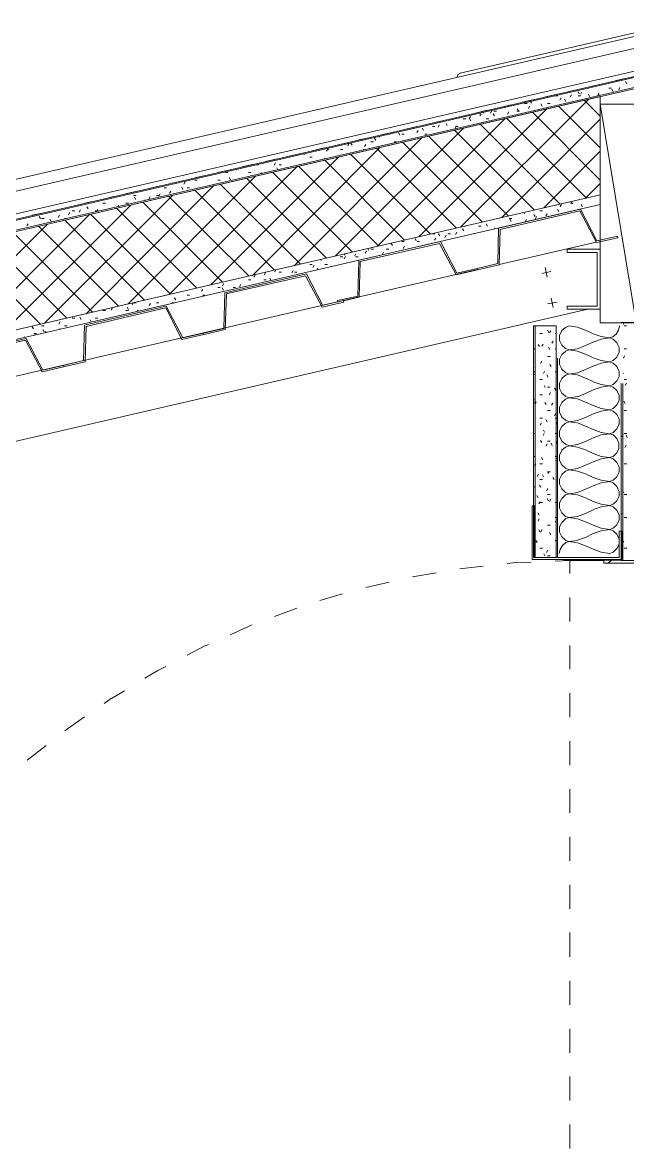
# Model space of a CAD drawing. Header units: inches. Extents: x -293 to 39679, y -468 to 488.
# Drawn here: x 52.95 to 78.8, y 381.99 to 430.11 of the extents above; entities that cross this region are included whole.
import ezdxf

# ---------------------------------------------------------------- set-up
doc = ezdxf.new("R2010")
doc.units = ezdxf.units.IN
doc.header["$MEASUREMENT"] = 0
doc.layers.add('NSE-By_Others', color=252, linetype='Continuous', lineweight=0)

msp = doc.modelspace()

# ---------------------------------------------------------------- linework, layer by layer
at = {"layer": 'NSE-By_Others'}
for points in [[(26.88599, 417.46357), (80.14413, 429.75542)], [(71.65787, 427.93942), (81.00418, 430.10898)], [(26.99501, 416.97221), (80.25409, 429.26399)], [(27.97703, 416.23562), (81.00343, 428.47237)], [(79.83076, 427.92757), (28.46871, 416.07189)], [(35.15245, 417.65412), (79.8975, 427.99428)], [(71.5496, 427.88532), (71.52169, 427.76321)], [(71.65973, 427.94091), (71.5498, 427.88682)], [(28.50971, 415.66353), (79.83222, 427.50508)], [(28.76848, 415.66251), (79.83029, 427.44949)], [(76.80209, 427.27159), (76.29727, 427.16193)], [(77.11542, 427.29828), (77.12935, 427.29828)], [(77.7991, 427.50508), (77.29387, 427.39532)], [(78.00154, 427.29828), (78.11122, 427.29828)], [(78.79431, 427.73634), (78.30261, 427.62649)], [(78.48013, 427.32719), (78.42616, 427.23143)], [(78.76638, 427.48928), (78.71235, 427.58513)], [(77.63418, 426.94472), (30.65111, 416.09849)], [(71.65883, 421.36514), (77.13, 426.82242)], [(74.81153, 426.82242), (74.30578, 426.69902)], [(75.80616, 427.04033), (75.30176, 426.93076)], [(75.71104, 426.9714), (75.81885, 426.9714)], [(75.96889, 426.88913), (75.915, 426.79351)], [(76.16193, 426.74016), (76.10631, 426.83576)], [(76.40626, 427.01365), (76.35235, 426.918)], [(76.73286, 427.06693), (76.67892, 427.16263)], [(76.69178, 426.9714), (76.80133, 426.9714)], [(76.85642, 427.13595), (76.80248, 427.04026)], [(77.1837, 426.94467), (77.12978, 427.04033)], [(77.59255, 427.08036), (77.53862, 426.98468)], [(77.63418, 422.74219), (77.63418, 426.94472)], [(78.19289, 427.16252), (78.13893, 427.25825)], [(69.88603, 420.95693), (75.34236, 426.41326)], [(72.80427, 426.35767), (72.31322, 426.23448)], [(72.99541, 426.33099), (72.94162, 426.23556)], [(73.09269, 426.31765), (73.20026, 426.31765)], [(73.81343, 426.58893), (73.30983, 426.46564)], [(74.07464, 426.31765), (74.18394, 426.31765)], [(74.14132, 426.33115), (74.08752, 426.4266)], [(74.40147, 426.64452), (74.51089, 426.64452)], [(74.61949, 426.53556), (74.56566, 426.44007)], [(74.70118, 426.65904), (74.66122, 426.7268)], [(75.15186, 426.53566), (75.09628, 426.63118)], [(75.35608, 426.47997), (75.3422, 426.46609)], [(75.38281, 426.64452), (75.49224, 426.64452)], [(77.63357, 424.74899), (75.847, 426.53556)], [(77.63414, 426.11114), (76.96512, 426.78017)], [(77.63544, 426.61784), (79.17592, 426.61784)], [(77.63544, 417.27249), (77.63544, 426.61784)], [(77.63544, 426.61784), (79.17592, 417.28639)], [(68.1124, 420.547), (73.56951, 426.00411)], [(70.81441, 425.89515), (70.32244, 425.78602)], [(71.80865, 426.12641), (71.31801, 426.00332)], [(71.78299, 425.99077), (71.89217, 425.99077)], [(72.09677, 426.09973), (72.0413, 426.00438)], [(72.11035, 425.9088), (72.0549, 426.00411)], [(72.54601, 426.20869), (72.49225, 426.12718)], [(72.66856, 426.2343), (72.65468, 426.26205)], [(72.76554, 425.99077), (72.87471, 425.99077)], [(73.12004, 426.12718), (73.06454, 426.20869)], [(73.43137, 421.77319), (77.63337, 425.9752)], [(77.04764, 422.60682), (73.63701, 426.01745)], [(73.73307, 426.29096), (73.67929, 426.19555)], [(77.63292, 423.36989), (74.74129, 426.2754)], [(66.32587, 420.13883), (71.79583, 425.59496)], [(68.8218, 425.43041), (68.3168, 425.32145)], [(69.06818, 425.29527), (69.01284, 425.39038)], [(69.81671, 425.66167), (69.32514, 425.55262)], [(69.85798, 425.49934), (69.80435, 425.4042)], [(70.07749, 425.49978), (70.02212, 425.59496)], [(70.47097, 425.66167), (70.5679, 425.66167)], [(70.75869, 425.7306), (70.70502, 425.63538)], [(71.10021, 425.70429), (71.04652, 425.79953)], [(74.82443, 422.08911), (71.41297, 425.51268)], [(71.49672, 425.69057), (71.44133, 425.59537)], [(71.4541, 425.66167), (71.56315, 425.66167)], [(75.92839, 422.34633), (72.51743, 425.75728)], [(64.55224, 419.71513), (70.00926, 425.1858)], [(66.8296, 424.96566), (66.32371, 424.85689)], [(66.89762, 424.93898), (66.8441, 424.84403)], [(67.03368, 424.87117), (66.98016, 424.95232)], [(67.82656, 425.19915), (67.32197, 425.09028)], [(67.62191, 424.89895), (67.56667, 424.80401)], [(67.84015, 425.00791), (67.94895, 425.00791)], [(68.0435, 425.07521), (67.98821, 425.17024)], [(68.20757, 425.23917), (68.17991, 425.21152)], [(68.64426, 425.33479), (68.63043, 425.32096)], [(68.83482, 425.00791), (68.93153, 425.00791)], [(69.16292, 425.33479), (69.25801, 425.33479)], [(72.60116, 421.5842), (69.19079, 424.99457)], [(70.14491, 425.33479), (70.24, 425.33479)], [(73.71899, 421.82865), (70.29512, 425.25251)], [(62.77872, 419.3053), (68.23575, 424.77665)], [(64.83881, 424.51648), (64.33338, 424.39409)], [(65.00166, 424.46222), (64.98787, 424.4898)], [(65.83333, 424.74774), (65.32956, 424.62525)], [(65.99871, 424.69438), (65.94351, 424.6133)], [(66.02558, 424.66586), (65.98417, 424.72106)], [(66.53033, 424.68103), (66.639, 424.68103)], [(70.37795, 421.06547), (66.96696, 424.47646)], [(67.51177, 424.68103), (67.56697, 424.68103)], [(71.49574, 421.32373), (68.07126, 424.7344)], [(75.22003, 422.18411), (77.63423, 424.6121)], [(59.21698, 418.48525), (64.68682, 423.95612)], [(60.99037, 418.89503), (66.4601, 424.36528)], [(62.83213, 424.05174), (62.34114, 423.94332)], [(62.92808, 424.02506), (63.03718, 424.02506)], [(63.82898, 424.28522), (63.33792, 424.16293)], [(63.76039, 424.10733), (63.70582, 424.01266)], [(63.85602, 423.82019), (63.81508, 423.90275)], [(63.91033, 424.02506), (64.01943, 424.02506)], [(63.99288, 424.2581), (63.97927, 424.27188)], [(68.16665, 420.56167), (64.74286, 423.97169)], [(65.21999, 424.35193), (65.32853, 424.35193)], [(65.86194, 424.28435), (65.84816, 424.31191)], [(69.27237, 420.80614), (65.86094, 424.22963)], [(57.44357, 418.07721), (62.90045, 423.54697)], [(60.84126, 423.58922), (60.35004, 423.47926)], [(61.83668, 423.82048), (61.34557, 423.71215)], [(61.61871, 423.69818), (61.72786, 423.69818)], [(61.83715, 423.38408), (61.78271, 423.48026)], [(62.09566, 423.83382), (62.08208, 423.80631)], [(62.25907, 423.45135), (62.25907, 423.45135)], [(65.94218, 420.04079), (62.51839, 423.45135)], [(62.60102, 423.69818), (62.71016, 423.69818)], [(62.71038, 423.57588), (62.69681, 423.54839)], [(63.14657, 423.69818), (63.13299, 423.65693)], [(67.04751, 420.30122), (63.63756, 423.71152)], [(55.67018, 417.66747), (61.12698, 423.13782)], [(58.84888, 423.12448), (58.34424, 423.0147)], [(58.9987, 423.0422), (59.10793, 423.0422)], [(59.84438, 423.35574), (59.33967, 423.24587)], [(59.80469, 422.97507), (59.7637, 423.07111)], [(59.89973, 423.30237), (59.84515, 423.20625)], [(59.98093, 423.0422), (60.09017, 423.0422)], [(63.7189, 419.5216), (60.30831, 422.94658)], [(60.30936, 423.3713), (60.41855, 423.3713)], [(61.29172, 423.3713), (61.40074, 423.3713)], [(64.82452, 419.78255), (61.41401, 423.19341)], [(76.99315, 422.59166), (77.63321, 423.23343)], [(30.65054, 411.89731), (77.63424, 422.74201)], [(30.73242, 411.91101), (77.63424, 422.74201)], [(53.88325, 417.25838), (59.35373, 422.71532)], [(56.85785, 422.6753), (56.35299, 422.55199)], [(57.85329, 422.90656), (57.34853, 422.78315)], [(57.68941, 422.71532), (57.79852, 422.71532)], [(57.78447, 422.5505), (57.73001, 422.64639)], [(58.1802, 422.51004), (58.1802, 422.53743)], [(58.39958, 422.66195), (58.34495, 422.56606)], [(58.6717, 422.71532), (58.7808, 422.71532)], [(58.83586, 422.78426), (58.7812, 422.68832)], [(62.61467, 419.2788), (59.19045, 422.68864)], [(59.28565, 422.90656), (59.23114, 422.81058)], [(76.43369, 422.36155), (76.38065, 422.45738)], [(77.63424, 422.33261), (77.63424, 422.74201)], [(30.81444, 411.52799), (77.63419, 422.33285)], [(52.10985, 416.84867), (57.58034, 422.30617)], [(53.8564, 421.97929), (53.36527, 421.86996)], [(54.85182, 422.21055), (54.36079, 422.08745)], [(54.97492, 421.99263), (54.92026, 421.89697)], [(55.0708, 422.06157), (55.17999, 422.06157)], [(55.86099, 422.44181), (55.35621, 422.31861)], [(55.42493, 422.10159), (55.37041, 422.00589)], [(55.75192, 422.14148), (55.69737, 422.23724)], [(55.98407, 422.41513), (55.98407, 422.41513)], [(56.05301, 422.06157), (56.1622, 422.06157)], [(56.18869, 422.04657), (56.14785, 422.11494)], [(56.1622, 422.06157), (56.14853, 422.0479)], [(56.38017, 422.38845), (56.48931, 422.38845)], [(60.39114, 418.76018), (56.96695, 422.17053)], [(57.04828, 422.30617), (57.02108, 422.23776)], [(57.36233, 422.38845), (57.47147, 422.38845)], [(61.49527, 419.01839), (58.08485, 422.42847)], [(76.78867, 422.12828), (73.29509, 421.32325)], [(73.36446, 421.2704), (76.76151, 422.06157)], [(74.40096, 421.93797), (74.37363, 421.99263)], [(75.05615, 422.06157), (75.16551, 422.06157)], [(75.86058, 422.03256), (75.80589, 422.12828)], [(75.98361, 422.33285), (75.92888, 422.25075)], [(76.36587, 422.38845), (76.47536, 422.38845)], [(76.76151, 422.06157), (77.47065, 420.71163)], [(77.49798, 420.77802), (76.78867, 422.12828)], [(76.8833, 422.23707), (76.82857, 422.33285)], [(50.33651, 416.4407), (55.79334, 421.89702)], [(53.18764, 421.50121), (53.13307, 421.41935)], [(53.71943, 421.73279), (53.66497, 421.81474)], [(53.7602, 421.73247), (53.86927, 421.73247)], [(54.1698, 421.61021), (54.11519, 421.70578)], [(54.52494, 421.87033), (54.47047, 421.77471)], [(54.74244, 421.73247), (54.79689, 421.73247)], [(58.16748, 418.24111), (54.75683, 421.66576)], [(54.8526, 421.74803), (54.8526, 421.74803)], [(59.27188, 418.49978), (55.86131, 421.91036)], [(72.81883, 421.40571), (72.76426, 421.50121)], [(73.74583, 421.73247), (73.85507, 421.73247)], [(73.82738, 421.61021), (73.77277, 421.70578)], [(74.4825, 421.69244), (74.42789, 421.59688)], [(74.85089, 421.81472), (74.79624, 421.91036)], [(74.91955, 421.81474), (74.86491, 421.71914)], [(75.36886, 421.93704), (75.31421, 421.84139)], [(48.56309, 416.03104), (54.01992, 421.48786)], [(55.94393, 417.7379), (52.53333, 421.14764)], [(57.04819, 417.99438), (53.63766, 421.40559)], [(70.47177, 421.07871), (70.56712, 421.07871)], [(70.78677, 420.99698), (70.73229, 421.07871)], [(71.0591, 421.02312), (71.00292, 420.92779)], [(71.12732, 421.07871), (71.2363, 421.07871)], [(71.50904, 421.14764), (71.45454, 421.05227)], [(71.80816, 421.2012), (71.75362, 421.29663)], [(71.83607, 421.40559), (71.89062, 421.40559)], [(72.24618, 421.09205), (72.23256, 421.09205)], [(72.43614, 421.40559), (72.54524, 421.40559)], [(73.13251, 421.33888), (73.10524, 421.28434)], [(73.29619, 421.32331), (73.25529, 419.80824)], [(73.32441, 419.75516), (73.36531, 421.26995)], [(53.71909, 417.21715), (50.30859, 420.62731)], [(54.83844, 417.47752), (51.41419, 420.88748)], [(70.81432, 420.75183), (67.321, 419.94738)], [(67.37608, 419.89255), (70.77316, 420.66956)], [(68.75327, 420.57435), (68.69887, 420.66956)], [(69.1629, 420.75183), (69.25814, 420.75183)], [(69.2718, 420.54726), (69.21741, 420.45209)], [(69.77703, 420.77885), (69.72258, 420.87414)], [(69.81769, 420.75183), (69.91293, 420.75183)], [(70.60922, 420.90082), (70.55307, 420.80553)], [(70.77316, 420.66956), (71.48216, 419.33317)], [(71.50993, 419.40144), (70.81432, 420.75183)], [(73.32272, 419.76721), (77.45679, 420.72293)], [(77.47071, 420.70995), (78.38455, 420.91416)], [(78.37129, 420.98309), (77.49808, 420.77884)], [(78.38491, 420.91501), (78.37129, 420.98309)], [(66.52949, 420.09586), (66.63808, 420.09586)], [(66.74661, 420.1092), (66.69231, 420.01418)], [(66.73397, 420.16384), (66.69323, 420.21816)], [(67.19738, 420.21816), (67.14306, 420.13668)], [(67.18442, 420.09586), (67.29301, 420.09586)], [(67.64814, 420.34268), (67.5938, 420.24758)], [(67.74446, 420.37009), (67.70369, 420.45164)], [(67.83823, 420.42273), (67.94865, 420.42273)], [(68.37184, 420.30043), (68.32939, 420.20535)], [(68.49394, 420.42273), (68.60265, 420.42273)], [(77.60589, 420.42273), (76.22822, 420.42273)], [(76.22822, 420.42273), (76.22822, 420.28684)], [(76.22966, 420.28709), (77.51157, 420.28709)], [(77.51157, 420.28709), (77.51157, 417.98135)], [(77.61948, 420.42273), (77.60589, 420.42273)], [(77.61948, 420.40914), (77.61948, 420.42273)], [(77.63432, 420.40939), (77.62073, 420.40939)], [(77.63341, 417.88595), (77.63341, 420.38271)], [(77.63386, 420.38246), (77.63386, 420.39605)], [(77.63386, 420.39605), (77.63386, 420.39605)], [(77.63432, 420.3958), (77.63432, 420.40939)], [(64.70151, 419.74208), (64.70151, 419.75564)], [(65.21996, 419.76898), (65.32842, 419.76898)], [(65.41165, 419.74229), (65.35743, 419.6474)], [(65.57408, 419.55023), (65.54698, 419.60443)], [(65.71108, 419.94619), (65.69751, 419.9869)], [(65.87412, 419.76898), (65.98427, 419.76898)], [(66.13401, 419.70004), (66.12045, 419.67294)], [(67.32068, 419.94687), (67.27998, 418.41895)], [(67.33459, 418.37723), (67.37528, 419.89128)], [(67.56654, 420.01358), (67.56654, 420.01358)], [(72.38107, 419.60443), (71.50881, 419.39949)], [(73.25543, 419.809), (72.38083, 419.60391)], [(72.39462, 419.53668), (72.38107, 419.60443)], [(72.38107, 419.60443), (72.39462, 419.53668)], [(72.39682, 419.53703), (73.32379, 419.75564)], [(75.28802, 419.63334), (75.37102, 419.22342)], [(30.65123, 409.90559), (72.39531, 419.55106)], [(65.08346, 419.37317), (61.59058, 418.5541)], [(61.65843, 418.51267), (65.04198, 419.29089)], [(62.60197, 419.11522), (62.71017, 419.11522)], [(62.88647, 419.30423), (62.83233, 419.22302)], [(63.25627, 419.11522), (63.36617, 419.11522)], [(63.3377, 419.42876), (63.28353, 419.33397)], [(63.5683, 419.08723), (63.51419, 419.18193)], [(63.7745, 419.53772), (63.73386, 419.45644)], [(63.91135, 419.4421), (64.01968, 419.4421)], [(64.50994, 419.50881), (64.45576, 419.414)], [(64.56473, 419.4421), (64.67476, 419.4421)], [(65.04198, 419.29089), (65.75253, 417.94085)], [(65.77899, 418.02272), (65.08346, 419.37317)], [(71.48237, 419.33283), (72.39675, 419.53772)], [(75.13816, 419.38753), (75.5326, 419.46878)], [(60.64934, 418.70385), (60.59482, 418.62281)], [(61.29047, 418.78612), (61.40023, 418.78612)], [(61.53724, 418.67653), (61.48152, 418.77278)], [(61.5505, 418.95067), (61.49643, 418.85436)], [(61.94568, 418.78612), (62.05544, 418.78612)], [(62.27291, 418.90842), (62.21885, 418.81213)], [(57.67624, 418.13237), (57.6353, 418.06498)], [(57.68989, 418.13237), (57.79905, 418.13237)], [(58.67205, 418.13237), (58.78122, 418.13237)], [(58.9723, 418.43256), (58.9723, 418.41907)], [(59.06745, 418.45924), (59.10843, 418.45924)], [(59.32688, 418.13237), (59.40876, 418.13237)], [(59.50401, 418.25418), (59.44955, 418.35029)], [(59.98146, 418.45924), (60.09059, 418.45924)], [(60.63623, 418.45924), (60.74535, 418.45924)], [(61.59199, 418.55486), (61.54981, 417.04139)], [(61.60611, 416.9864), (61.6601, 418.51484)], [(65.75209, 417.94002), (66.68043, 418.15905)], [(66.6535, 418.22798), (65.78053, 418.02407)], [(67.28101, 418.41922), (66.40744, 418.22865)], [(66.40745, 418.22798), (66.42093, 418.16057)], [(66.68046, 418.16057), (66.6535, 418.22798)], [(66.66559, 418.21341), (67.33501, 418.37697)], [(75.38261, 418.09166), (75.79202, 418.15905)], [(75.54691, 418.33694), (75.62952, 417.92726)], [(31.63318, 407.35529), (77.10246, 417.85886)], [(59.09432, 417.98116), (55.6019, 417.17633)], [(55.67105, 417.12328), (59.06802, 417.91445)], [(56.38059, 417.80549), (56.48979, 417.80549)], [(56.78979, 417.91445), (56.73509, 417.8185)], [(57.36276, 417.80549), (57.47197, 417.80549)], [(57.47147, 417.84517), (57.41693, 417.94113)], [(57.89464, 417.77845), (57.86738, 417.81883)], [(58.41329, 418.10568), (58.35871, 418.02314)], [(59.06802, 417.91445), (59.76374, 416.56441)], [(59.80369, 416.6308), (59.09432, 417.98116)], [(77.51162, 417.98116), (76.22861, 417.98116)], [(76.22861, 417.98116), (76.22861, 417.85825)], [(76.22898, 417.85886), (77.60736, 417.85886)], [(77.60736, 417.85886), (77.62082, 417.85886)], [(77.61975, 417.85873), (77.63321, 417.8722)], [(77.62082, 417.85886), (77.62082, 417.85886)], [(77.63321, 417.8722), (77.63321, 417.8722)], [(77.63383, 417.87208), (77.63383, 417.88554)], [(77.63383, 417.88554), (77.63383, 417.88554)], [(54.55238, 417.31406), (54.4978, 417.21832)], [(55.06993, 417.47639), (55.179, 417.47639)], [(55.45277, 417.42283), (55.39814, 417.51864)], [(55.60188, 417.1762), (55.56108, 415.66191)], [(55.88933, 417.31391), (55.83472, 417.40968)], [(56.0521, 417.47639), (56.16134, 417.47639)], [(79.17507, 417.27181), (77.63339, 417.27181)], [(79.1758, 417.28515), (78.53424, 417.28515)], [(78.53424, 417.28515), (78.53424, 417.27172)], [(78.6434, 417.20286), (78.6031, 417.28515)], [(78.6031, 417.28515), (78.6031, 417.27172)], [(53.42003, 417.01382), (53.36548, 417.10949)], [(53.43354, 416.82263), (53.54269, 416.82263)], [(53.48852, 416.79595), (53.47478, 416.75571)], [(53.76057, 417.14951), (53.86968, 417.14951)], [(53.86931, 416.88934), (53.81462, 416.98496)], [(53.93834, 416.91825), (53.911, 416.84948)], [(54.55222, 417.00036), (54.53846, 417.02721)], [(54.74291, 417.14951), (54.85202, 417.14951)], [(55.6299, 415.60884), (55.67085, 417.12283)], [(59.76188, 416.56246), (60.6906, 416.78038)], [(60.67797, 416.83598), (59.8044, 416.63142)], [(61.55092, 417.04055), (60.6767, 416.83584)], [(60.69138, 416.78064), (60.67797, 416.83598)], [(60.67797, 416.83598), (60.69138, 416.78064)], [(60.69107, 416.78029), (61.6037, 416.98496)], [(75.75095, 417.14951), (74.78237, 417.14951)], [(74.78237, 417.14951), (74.78237, 407.24552)], [(74.8512, 417.14951), (74.8512, 407.24552)], [(75.05695, 416.82263), (75.16594, 416.82263)], [(75.43801, 416.86266), (75.38265, 416.95828)], [(75.52075, 416.93159), (75.4654, 416.8494)], [(75.71084, 416.82263), (75.75276, 416.82263)], [(75.75095, 417.14951), (75.75095, 407.24552)], [(75.90193, 416.74036), (75.90193, 416.52246)], [(75.99769, 416.94493), (75.90208, 416.74029)], [(76.14603, 417.08058), (75.99667, 416.94464)], [(76.31162, 417.14951), (76.14711, 417.08069)], [(76.66581, 417.09412), (76.31162, 417.14951)], [(77.00742, 416.9602), (76.66672, 417.09614)], [(77.33355, 416.80898), (77.00644, 416.95828)], [(77.67518, 416.6869), (77.33484, 416.80929)], [(78.02963, 416.62947), (77.67436, 416.68477)], [(78.31659, 416.79595), (78.18079, 416.67357)], [(78.41216, 416.95828), (78.31655, 416.79388)], [(78.45356, 417.14951), (78.4116, 416.95815)], [(78.65668, 417.14951), (78.76579, 417.14951)], [(53.1063, 416.60472), (49.62754, 415.80057)], [(49.68171, 415.74524), (53.07869, 416.53578)], [(53.05081, 416.67143), (53.03723, 416.65802)], [(53.07869, 416.53578), (53.788, 415.18583)], [(53.81578, 415.25442), (53.1063, 416.60472)], [(75.04135, 416.26254), (74.98779, 416.34455)], [(75.19148, 416.37123), (75.13792, 416.27582)], [(75.47852, 416.14023), (75.42498, 416.23559)], [(75.63011, 416.49576), (75.57485, 416.4003)], [(75.90263, 416.52244), (75.99809, 416.31812)], [(75.99744, 416.31786), (76.14806, 416.18063)], [(76.6662, 416.1673), (77.00758, 416.30452)], [(77.00649, 416.30281), (77.33467, 416.45351)], [(77.33396, 416.45352), (77.67401, 416.57581)], [(77.67495, 416.57611), (78.03015, 416.6314)], [(78.17974, 416.67143), (78.02892, 416.63121)], [(78.03015, 416.6314), (78.19434, 416.57611)], [(78.1933, 416.57581), (78.34238, 416.42505)], [(78.34451, 416.42682), (78.43994, 416.22257)], [(78.43904, 416.22225), (78.43904, 416.01815)], [(74.78317, 416.16666), (74.83669, 416.16666)], [(75.38263, 415.83978), (75.49289, 415.83978)], [(75.7098, 416.16666), (75.75161, 416.16666)], [(75.80553, 407.24455), (75.80553, 415.77084)], [(75.90142, 415.71748), (75.90142, 415.49873)], [(75.99785, 415.92205), (75.9026, 415.71818)], [(76.14632, 416.0577), (75.99752, 415.9206)], [(76.31164, 416.12663), (76.14775, 416.05806)], [(76.1485, 416.18222), (76.31242, 416.12702)], [(76.31026, 416.12651), (76.66486, 416.16666)], [(76.66618, 416.07144), (76.31164, 416.12663)], [(77.0064, 415.93393), (76.66531, 416.07104)], [(77.33379, 415.78499), (77.00624, 415.93539)], [(77.67506, 415.66281), (77.33432, 415.78641)], [(78.34473, 415.81309), (78.19439, 415.66275)], [(78.4396, 416.01767), (78.34431, 415.81372)], [(78.67029, 415.86646), (78.6302, 415.77123)], [(78.65694, 416.16666), (78.76566, 416.16666)], [(53.78836, 415.18545), (54.70251, 415.3906)], [(54.68788, 415.45731), (53.81487, 415.25211)], [(54.68788, 415.45731), (54.70156, 415.38891)], [(54.70156, 415.38891), (54.68788, 415.45731)], [(55.56105, 415.66189), (54.68789, 415.45653)], [(54.70222, 415.38985), (55.62996, 415.60852)], [(74.79765, 415.36392), (74.7843, 415.37726)], [(75.13802, 415.6352), (75.08294, 415.54005)], [(75.53394, 415.40445), (75.47888, 415.49956)], [(75.90268, 415.49956), (75.99779, 415.29433)], [(75.99777, 415.29498), (76.14783, 415.15827)], [(76.66562, 415.14493), (77.00739, 415.28164)], [(77.00706, 415.2805), (77.33401, 415.43063)], [(77.33393, 415.42943), (77.67437, 415.55293)], [(78.02922, 415.60679), (77.67528, 415.66189)], [(77.67559, 415.55343), (78.02946, 415.60852)], [(78.19283, 415.66189), (78.02922, 415.60679)], [(78.02946, 415.60852), (78.19471, 415.55343)], [(78.19338, 415.55293), (78.34358, 415.40273)], [(78.34327, 415.40394), (78.44001, 415.19879)], [(74.8107, 415.07706), (74.78404, 415.02209)], [(74.78405, 415.18602), (74.83905, 415.18602)], [(75.05534, 414.85692), (75.1652, 414.85692)], [(75.26137, 415.19936), (75.20637, 415.10436)], [(75.4109, 414.95321), (75.35593, 415.04816)], [(75.71068, 415.18602), (75.80734, 415.18602)], [(75.99784, 414.89917), (75.90128, 414.6944)], [(76.14644, 415.03481), (75.99653, 414.89823)], [(76.14607, 415.15712), (76.31104, 415.08879)], [(76.31076, 415.09041), (76.14749, 415.03543)], [(76.31032, 415.08878), (76.66525, 415.14377)], [(76.66562, 415.04876), (76.31076, 415.09041)], [(77.00669, 414.91156), (76.66521, 415.04816)], [(77.33382, 414.76267), (77.0075, 414.91251)], [(77.67485, 414.63817), (77.33373, 414.7613)], [(78.34366, 414.79021), (78.19389, 414.64044)], [(78.44006, 414.98145), (78.34513, 414.78993)], [(78.43972, 415.19936), (78.43972, 414.98103)], [(78.63069, 415.13043), (78.6157, 415.10377)], [(78.65749, 414.85692), (78.76568, 414.85692)], [(75.28875, 414.51749), (75.23387, 414.59898)], [(75.38346, 414.53004), (75.49153, 414.53004)], [(75.50605, 414.29878), (75.45123, 414.2041)], [(75.73871, 414.39527), (75.68386, 414.49002)], [(75.90239, 414.69459), (75.90239, 414.47667)], [(75.90254, 414.47668), (75.99729, 414.27222)], [(75.99789, 414.2721), (76.14738, 414.1359)], [(77.0074, 414.25818), (77.33478, 414.40774)], [(77.33366, 414.40701), (77.67449, 414.53004)], [(78.03023, 414.58412), (77.67429, 414.639)], [(77.67599, 414.53076), (78.03019, 414.58564)], [(78.03019, 414.58564), (78.19482, 414.53076)], [(78.19322, 414.639), (78.03023, 414.58412)], [(78.19321, 414.53004), (78.34284, 414.38041)], [(78.34342, 414.38106), (78.4398, 414.17668)], [(78.53498, 414.68125), (78.53498, 407.12397)], [(78.60318, 414.68125), (78.60318, 407.12397)], [(78.75377, 414.69459), (78.69887, 414.59977)], [(74.78446, 413.86295), (74.83918, 413.86295)], [(74.87948, 413.90235), (74.82473, 413.99859)], [(74.89206, 413.88963), (74.83733, 413.79343)], [(75.056, 414.20317), (75.1656, 414.20317)], [(75.32919, 413.78009), (75.27446, 413.87629)], [(75.61473, 413.84738), (75.56, 413.7512)], [(75.99759, 413.87629), (75.90305, 413.67229)], [(76.14799, 414.01193), (75.99698, 413.87586)], [(76.14658, 414.13423), (76.31093, 414.06617)], [(76.31197, 414.06752), (76.14766, 414.01275)], [(76.31015, 414.06611), (76.6654, 414.12089)], [(76.66715, 414.02603), (76.31197, 414.06752)], [(77.00672, 413.8892), (76.66487, 414.02527)], [(76.66496, 414.12034), (77.00544, 414.25653)], [(77.33524, 413.74035), (77.00683, 413.88963)], [(78.43932, 413.95856), (78.34476, 413.76777)], [(78.44012, 414.17648), (78.44012, 413.95897)], [(78.69809, 413.83344), (78.64334, 413.92966)], [(75.38355, 413.53385), (75.49122, 413.53385)], [(75.73844, 413.3982), (75.68381, 413.30218)], [(75.90214, 413.45379), (75.99819, 413.24845)], [(75.90311, 413.67171), (75.90311, 413.45295)], [(77.00744, 413.23421), (77.33524, 413.38486)], [(77.6742, 413.61575), (77.33437, 413.73842)], [(77.33476, 413.3846), (77.67596, 413.50716)], [(78.02926, 413.56144), (77.67467, 413.61612)], [(77.67609, 413.50808), (78.03061, 413.56275)], [(78.1933, 413.61612), (78.02926, 413.56144)], [(78.03061, 413.56275), (78.19461, 413.50808)], [(78.19438, 413.50716), (78.34344, 413.35644)], [(78.34396, 413.76733), (78.19475, 413.61646)], [(78.3449, 413.35818), (78.43926, 413.15291)], [(78.65671, 413.53385), (78.76604, 413.53385)], [(75.05566, 413.20697), (75.16485, 413.20697)], [(75.12345, 413.00239), (75.06889, 412.90651)], [(75.36945, 413.0421), (75.31486, 413.13804)], [(75.71082, 413.20697), (75.80678, 413.20697)], [(75.8054, 412.94795), (75.76572, 413.01573)], [(75.99871, 412.85341), (75.90287, 412.64852)], [(75.99622, 413.24699), (76.1468, 413.11131)], [(76.14758, 412.98905), (75.99715, 412.85184)], [(76.30971, 413.04242), (76.14602, 412.98785)], [(76.14681, 413.11135), (76.31054, 413.04354)], [(76.6652, 413.00108), (76.30971, 413.04242)], [(76.31134, 413.04343), (76.66525, 413.09801)], [(76.66551, 413.09797), (77.00636, 413.23365)], [(77.00644, 412.86518), (76.66588, 413.00239)], [(77.33467, 412.71638), (77.0075, 412.86675)], [(78.43835, 412.93346), (78.34249, 412.74174)], [(78.44017, 413.1536), (78.44017, 412.93526)], [(74.78355, 412.55321), (74.83802, 412.55321)], [(75.24733, 412.55321), (75.19286, 412.45749)], [(75.26046, 412.60629), (75.20597, 412.68886)], [(75.7111, 412.55321), (75.80683, 412.55321)], [(75.90157, 412.42869), (75.99725, 412.22413)], [(75.90187, 412.64883), (75.90187, 412.4309)], [(77.00714, 412.2119), (77.33534, 412.36198)], [(77.33385, 412.36218), (77.67541, 412.48428)], [(77.67486, 412.59333), (77.33467, 412.71554)], [(77.67429, 412.48319), (78.02911, 412.53765)], [(78.02959, 412.53877), (77.67469, 412.59324)], [(78.02911, 412.53765), (78.1925, 412.48319)], [(78.19301, 412.59324), (78.02959, 412.53877)], [(78.19351, 412.48428), (78.34366, 412.33413)], [(78.34235, 412.74222), (78.1937, 412.59193)], [(78.61692, 412.49762), (78.56247, 412.40192)], [(78.65879, 412.55321), (78.76772, 412.55321)], [(78.79475, 412.37524), (78.74031, 412.47094)], [(75.13847, 412.1574), (75.08407, 412.25302)], [(75.3699, 412.10181), (75.31553, 412.00625)], [(75.38252, 412.22411), (75.49132, 412.22411)], [(75.58751, 412.03292), (75.53313, 412.1285)], [(75.80528, 412.21077), (75.76572, 412.12835)], [(76.14848, 411.96617), (75.99697, 411.82948)], [(75.99738, 412.22411), (76.14739, 412.08729)], [(76.1467, 412.08847), (76.31146, 412.02092)], [(76.31027, 412.01954), (76.1472, 411.96518)], [(76.66441, 411.96518), (76.31027, 412.01954)], [(76.31054, 412.02076), (76.6664, 412.07513)], [(77.00648, 411.84266), (76.66558, 411.96617)], [(76.66572, 412.07396), (77.00692, 412.21077)], [(78.3428, 412.33307), (78.43844, 412.12858)], [(78.43849, 411.91058), (78.343, 411.71958)], [(78.43827, 412.1285), (78.43827, 411.91098)], [(78.74018, 412.04844), (78.68582, 411.9529)], [(74.78342, 411.57036), (74.83769, 411.57036)], [(75.1779, 411.41941), (75.12365, 411.51477)], [(75.71087, 411.57036), (75.80625, 411.57036)], [(75.77942, 411.48808), (75.72353, 411.39274)], [(75.90041, 411.62373), (75.90041, 411.40498)], [(75.99629, 411.8283), (75.90082, 411.6242)], [(75.90212, 411.40581), (75.99744, 411.20038)], [(77.33536, 411.69407), (77.00779, 411.84387)], [(77.33418, 411.33812), (77.67608, 411.4614)], [(77.67511, 411.56927), (77.33457, 411.69266)], [(77.67525, 411.46051), (78.02873, 411.51477)], [(78.02949, 411.51609), (77.67595, 411.57036)], [(78.02873, 411.51477), (78.19313, 411.46051)], [(78.19394, 411.57036), (78.02949, 411.51609)], [(78.34349, 411.71934), (78.19377, 411.56962)], [(78.19386, 411.4614), (78.34344, 411.31182)], [(78.54883, 411.47348), (78.53404, 411.50142)], [(74.87841, 411.25682), (74.82421, 411.16156)], [(75.05653, 411.24348), (75.16493, 411.24348)], [(75.38268, 410.91438), (75.49258, 410.91438)], [(75.45241, 410.92994), (75.39827, 410.8348)], [(75.99651, 411.20123), (76.14759, 411.06493)], [(76.14732, 410.94329), (75.99803, 410.794)], [(76.31042, 410.99665), (76.14633, 410.94251)], [(76.14783, 411.06559), (76.31196, 410.99665)], [(76.66485, 410.94251), (76.31042, 410.99665)], [(76.31098, 410.99809), (76.66548, 411.05225)], [(76.66551, 411.0516), (77.00706, 411.18789)], [(77.00698, 410.82024), (76.66574, 410.94329)], [(77.00807, 411.18959), (77.33502, 411.3391)], [(78.34342, 411.31019), (78.43871, 411.10484)], [(78.43909, 411.10561), (78.43909, 410.88729)], [(78.65833, 411.24348), (78.76673, 411.24348)], [(75.00132, 410.80542), (74.94557, 410.71032)], [(75.05528, 410.5875), (75.16505, 410.5875)], [(75.21915, 410.69676), (75.16504, 410.77874)], [(75.67054, 410.57472), (75.61481, 410.66978)], [(75.90168, 410.60084), (75.90168, 410.38293)], [(75.99729, 410.79208), (75.90219, 410.60188)], [(77.33406, 410.6679), (77.0061, 410.81876)], [(77.6749, 410.54686), (77.33401, 410.66978)], [(77.33404, 410.31571), (77.67628, 410.43852)], [(78.03055, 410.49342), (77.67508, 410.54748)], [(77.67573, 410.43784), (78.02949, 410.49188)], [(78.02949, 410.49188), (78.19327, 410.43784)], [(78.19437, 410.54748), (78.03055, 410.49342)], [(78.34415, 410.69646), (78.19335, 410.54567)], [(78.19372, 410.43852), (78.34436, 410.28787)], [(78.4398, 410.8877), (78.34303, 410.69743)], [(74.78377, 410.26062), (74.83778, 410.26062)], [(75.09714, 410.24796), (75.04313, 410.3429)], [(75.39746, 410.19169), (75.34184, 410.09681)], [(75.90225, 410.38293), (75.9972, 410.17828)], [(75.99683, 410.17835), (76.14733, 410.02785)], [(76.31173, 409.97377), (76.14664, 409.91983)], [(76.14745, 410.02936), (76.31095, 409.97541)], [(76.31095, 409.97541), (76.66573, 410.02936)], [(76.66481, 409.91983), (76.31173, 409.97377)], [(76.66648, 410.02924), (77.00673, 410.16501)], [(77.00535, 410.16342), (77.33269, 410.31399)], [(78.34354, 410.28731), (78.43846, 410.08274)], [(78.43939, 410.08273), (78.43939, 409.86524)], [(78.64286, 410.01456), (78.58889, 410.10942)], [(74.98675, 409.79672), (74.93282, 409.8915)], [(75.07075, 409.63355), (75.01525, 409.53887)], [(75.05577, 409.60465), (75.16513, 409.60465)], [(75.42377, 409.67446), (75.36987, 409.7692)], [(75.38351, 409.93375), (75.49301, 409.93375)], [(75.51972, 409.74251), (75.46582, 409.64779)], [(75.71034, 409.60465), (75.80502, 409.60465)], [(75.90084, 409.57796), (75.90084, 409.35925)], [(75.99709, 409.7692), (75.90235, 409.57809)], [(76.14734, 409.92041), (75.99862, 409.77005)], [(77.00698, 409.79783), (76.66705, 409.92041)], [(77.33378, 409.6456), (77.00708, 409.79588)], [(77.67579, 409.52445), (77.33457, 409.6469)], [(78.03106, 409.47074), (77.67532, 409.52459)], [(77.67567, 409.41516), (78.02971, 409.469)], [(78.02971, 409.469), (78.19286, 409.41516)], [(78.19425, 409.52459), (78.03106, 409.47074)], [(78.34425, 409.67358), (78.19404, 409.52336)], [(78.43893, 409.86481), (78.34416, 409.67364)], [(78.65879, 409.93375), (78.76666, 409.93375)], [(74.72813, 407.16349), (74.72813, 409.45566)], [(74.72813, 409.45566), (74.82439, 409.45566)], [(74.82439, 409.45566), (74.82439, 407.24506)], [(75.02867, 409.05932), (74.97489, 409.15547)], [(75.90188, 409.36004), (75.99647, 409.15619)], [(75.99665, 409.15547), (76.14657, 409.00554)], [(76.14753, 409.00648), (76.31202, 408.95111)], [(76.31202, 408.95111), (76.66708, 409.00648)], [(76.66579, 409.00658), (77.00797, 409.12878)], [(77.00691, 409.12807), (77.33299, 409.29111)], [(77.33501, 409.2933), (77.67593, 409.41564)], [(78.19465, 409.41564), (78.34472, 409.26557)], [(78.34308, 409.26443), (78.43927, 409.05901)], [(78.4391, 409.05985), (78.4391, 408.84156)], [(78.56245, 409.12878), (78.53475, 409.07501)], [(74.7835, 408.95089), (74.83723, 408.95089)], [(75.02849, 408.8953), (74.97313, 408.79925)], [(75.38458, 408.62401), (75.49354, 408.62401)], [(75.76593, 408.85527), (75.71058, 408.75924)], [(75.71165, 408.95089), (75.8061, 408.95089)], [(75.90109, 408.55508), (75.90109, 408.33721)], [(75.99798, 408.74631), (75.90198, 408.55595)], [(76.14692, 408.8953), (75.99715, 408.74552)], [(76.31088, 408.95089), (76.14805, 408.89553)], [(76.66586, 408.89553), (76.31088, 408.95089)], [(77.00651, 408.7732), (76.66463, 408.8953)], [(77.33457, 408.62329), (77.00586, 408.773)], [(77.67609, 408.50204), (77.33456, 408.62401)], [(78.03096, 408.44644), (77.67659, 408.50171)], [(78.19515, 408.50171), (78.03096, 408.44644)], [(78.34375, 408.6507), (78.19411, 408.50106)], [(78.43909, 408.84193), (78.34469, 408.65149)], [(78.65733, 408.95089), (78.76642, 408.95089)], [(75.07027, 408.33689), (75.01502, 408.43278)], [(75.151, 408.44612), (75.09737, 408.35023)], [(75.52019, 408.21464), (75.46658, 408.31048)], [(75.90259, 408.33716), (75.99681, 408.13246)], [(75.99752, 408.13259), (76.14687, 407.98324)], [(76.66557, 407.98254), (77.00805, 408.1059)], [(77.00624, 408.10419), (77.33432, 408.26823)], [(77.33382, 408.26704), (77.67505, 408.39053)], [(77.67501, 408.39086), (78.02932, 408.44612)], [(78.02932, 408.44612), (78.19347, 408.39086)], [(78.19339, 408.39053), (78.34288, 408.24104)], [(78.34363, 408.24154), (78.43944, 408.03692)], [(78.43979, 408.03697), (78.43979, 407.8179)], [(78.45211, 407.24469), (78.45211, 408.37719)], [(78.45211, 408.37719), (78.56097, 408.37719)], [(78.56097, 408.37719), (78.56097, 407.16344)], [(74.78317, 407.96803), (74.83671, 407.96803)], [(74.94652, 407.88566), (74.89136, 407.98138)], [(75.05629, 407.64116), (75.16486, 407.64116)], [(75.39612, 407.55888), (75.34267, 407.46331)], [(75.71114, 407.96803), (75.80523, 407.96803)], [(75.92931, 407.60113), (75.88881, 407.42454)], [(76.02454, 407.76346), (75.92889, 407.59973)], [(76.15999, 407.88576), (76.02375, 407.7625)], [(76.1471, 407.98138), (76.31096, 407.92622)], [(76.31107, 407.92801), (76.16184, 407.88746)], [(76.31096, 407.92622), (76.66464, 407.98138)], [(76.66631, 407.87286), (76.31107, 407.92801)], [(77.00696, 407.74917), (76.66478, 407.87242)], [(77.33472, 407.59937), (77.00728, 407.75012)], [(77.67574, 407.47801), (77.33552, 407.60113)], [(78.34421, 407.62782), (78.19353, 407.47713)], [(78.44022, 407.81905), (78.34456, 407.62772)], [(78.64329, 407.94135), (78.58976, 407.84564)], [(78.65824, 407.64116), (78.7668, 407.64116)], [(78.56136, 407.16307), (74.72818, 407.16307)], [(74.78358, 407.24535), (75.80608, 407.24535)], [(74.83873, 407.43626), (74.78366, 407.51886)], [(74.82403, 407.24535), (78.45294, 407.24535)], [(75.27483, 407.31438), (75.21979, 407.4099)], [(75.3832, 407.31428), (75.49325, 407.31428)], [(75.71114, 407.09555), (76.33859, 407.12305)], [(76.07985, 407.12305), (77.7843, 407.12305)], [(76.33859, 406.56352), (76.33859, 407.12305)], [(78.02863, 407.42155), (77.67401, 407.47661)], [(78.53439, 407.13639), (77.784, 407.13639)], [(77.784, 407.13639), (77.784, 407.00054)], [(77.97483, 407.00054), (78.1123, 407.13639)], [(78.1938, 407.47661), (78.02863, 407.42155)], [(78.53465, 407.12305), (79.17665, 407.12305)], [(69.61314, 406.42859), (70.62342, 406.59159)], [(71.63185, 406.76991), (71.75459, 406.78283)], [(71.75374, 406.7809), (72.64071, 406.87622)], [(73.66424, 406.98701), (74.03281, 407.02743)], [(74.03184, 407.02663), (74.68661, 407.05411)], [(77.78539, 407.00074), (79.83173, 407.00074)], [(67.62166, 405.96373), (68.61753, 406.19578)], [(65.65653, 405.40473), (66.62636, 405.69101)], [(76.33732, 404.51588), (76.33732, 405.5398)], [(63.71924, 404.72267), (64.67557, 405.07728)], [(61.82293, 403.94548), (62.76547, 404.36794)], [(59.98223, 403.07084), (60.77325, 403.4807)], [(60.7728, 403.47983), (60.89562, 403.53406)], [(76.33823, 402.47013), (76.33823, 403.49404)], [(58.1806, 402.08839), (58.72537, 402.41557)], [(58.72709, 402.41545), (59.0672, 402.59346)], [(56.74793, 401.22956), (57.3083, 401.55723)], [(76.33863, 400.42452), (76.33863, 401.44828)], [(56.43488, 401.01218), (56.7495, 401.23036)], [(54.8659, 399.92019), (55.60352, 400.43874)], [(54.75767, 399.83883), (54.8662, 399.92062)], [(76.33796, 398.37681), (76.33796, 399.40029)], [(53.14663, 398.58384), (53.95289, 399.21128)], [(76.33728, 396.33144), (76.33728, 397.35452)], [(76.33757, 394.2862), (76.33757, 395.30876)], [(76.33822, 392.23955), (76.33822, 393.263)], [(76.33864, 390.1809), (76.33864, 391.21723)], [(76.3386, 388.13272), (76.3386, 389.1559)], [(76.33803, 386.08651), (76.33803, 387.11014)], [(76.33836, 384.04193), (76.33836, 385.06438)], [(76.33719, 381.9938), (76.33719, 383.01639)]]:
    msp.add_lwpolyline(points, dxfattribs=at)

doc.saveas('drawing.dxf')
